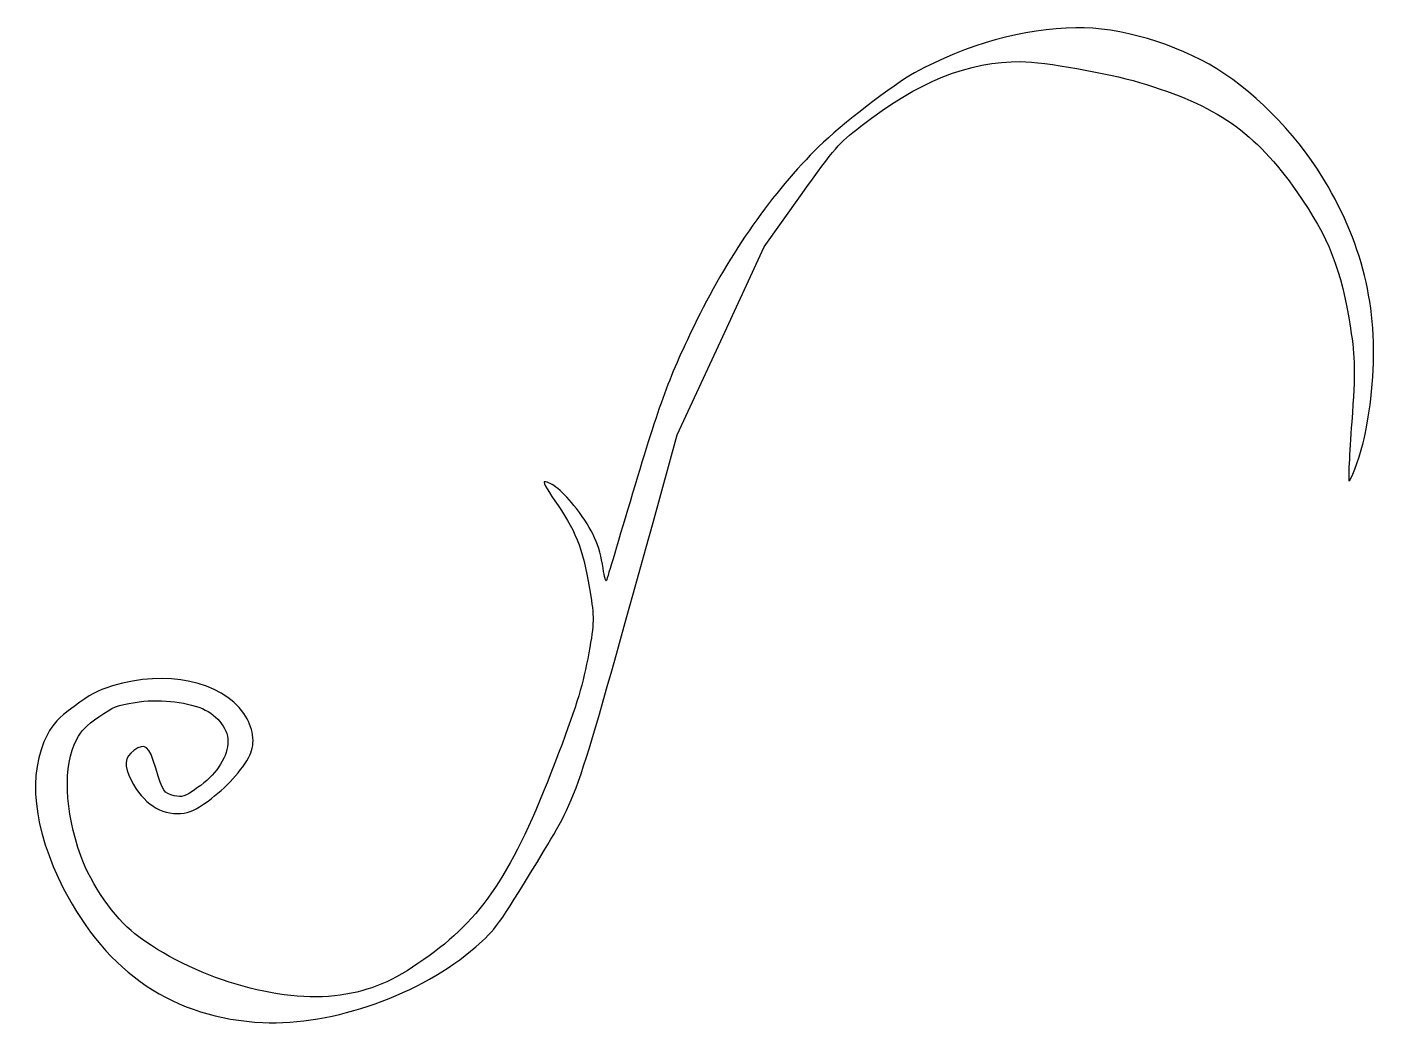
# Model space of a CAD drawing. Header units: centimetres. Extents: x -13.7 to 1, y -13.6 to -2.7.
import ezdxf

# ---------------------------------------------------------------- set-up
doc = ezdxf.new("R2010")
doc.units = ezdxf.units.CM
doc.header["$MEASUREMENT"] = 0
doc.layers.add('Layer 1', color=7, linetype='Continuous')

msp = doc.modelspace()

# ---------------------------------------------------------------- linework, layer by layer
at = {"layer": 'Layer 1'}
msp.add_open_spline([(-4.08619, -3.22016), (-3.52035, -2.91203), (-2.90355, -2.73963), (-2.33664, -2.73115), (-2.33664, -2.73115), (-1.86675, -2.72412), (-1.24797, -2.90495), (-0.81004, -3.17727), (-0.81004, -3.17727), (-0.34737, -3.46497), (0.10917, -3.94729), (0.39605, -4.45146), (0.39605, -4.45146), (0.8164, -5.19019), (0.9586, -5.89637), (0.85973, -6.75411), (0.85973, -6.75411), (0.84085, -6.91788), (0.80409, -7.13193), (0.77806, -7.22979), (0.77806, -7.22979), (0.72202, -7.44037), (0.64381, -7.64828), (0.62211, -7.64438), (0.62211, -7.64438), (0.61362, -7.64285), (0.62723, -7.35482), (0.65236, -7.00432), (0.65236, -7.00432), (0.69254, -6.44404), (0.69095, -6.32135), (0.63924, -5.98901), (0.63924, -5.98901), (0.5389, -5.3441), (0.40865, -5.01281), (0.05721, -4.50855), (0.05721, -4.50855), (-0.39141, -3.86486), (-0.81495, -3.57081), (-1.64737, -3.32511), (-1.64737, -3.32511), (-2.00528, -3.21947), (-2.67388, -3.102), (-2.93483, -3.09891), (-2.93483, -3.09891), (-3.49691, -3.09225), (-4.05044, -3.31562), (-4.66729, -3.79802), (-4.66729, -3.79802), (-4.92729, -4.00135), (-4.92964, -4.00407), (-5.32261, -4.55474), (-5.32261, -4.55474), (-5.32261, -4.55474), (-5.717, -5.10739), (-5.717, -5.10739), (-5.717, -5.10739), (-5.717, -5.10739), (-6.1877, -6.12573), (-6.1877, -6.12573), (-6.1877, -6.12573), (-6.1877, -6.12573), (-6.65841, -7.14407), (-6.65841, -7.14407), (-6.65841, -7.14407), (-6.65841, -7.14407), (-6.92175, -8.0939), (-6.92175, -8.0939), (-6.92175, -8.0939), (-7.78187, -11.1962), (-7.72566, -11.03138), (-8.17605, -11.77206), (-8.17605, -11.77206), (-8.59181, -12.45578), (-8.63078, -12.50974), (-8.84268, -12.69503), (-8.84268, -12.69503), (-9.43145, -13.20989), (-10.39532, -13.55219), (-11.1532, -13.51556), (-11.1532, -13.51556), (-12.11421, -13.46912), (-12.83771, -12.98253), (-13.31108, -12.06428), (-13.31108, -12.06428), (-13.64408, -11.41832), (-13.70792, -10.81127), (-13.48678, -10.39367), (-13.48678, -10.39367), (-13.42127, -10.26998), (-13.37997, -10.22635), (-13.19898, -10.0897), (-13.19898, -10.0897), (-13.01741, -9.9526), (-12.95859, -9.92122), (-12.78109, -9.86675), (-12.78109, -9.86675), (-12.20169, -9.68896), (-11.60203, -9.8143), (-11.35892, -10.164), (-11.35892, -10.164), (-11.25446, -10.31428), (-11.22938, -10.48714), (-11.29307, -10.61797), (-11.29307, -10.61797), (-11.36862, -10.77318), (-11.55436, -10.9766), (-11.74586, -11.11388), (-11.74586, -11.11388), (-11.88984, -11.21709), (-11.93835, -11.23906), (-12.0432, -11.24852), (-12.0432, -11.24852), (-12.25566, -11.26771), (-12.44901, -11.13829), (-12.57952, -10.88954), (-12.57952, -10.88954), (-12.66222, -10.73192), (-12.65357, -10.63795), (-12.54974, -10.56577), (-12.54974, -10.56577), (-12.42622, -10.47991), (-12.38766, -10.51101), (-12.31282, -10.7569), (-12.31282, -10.7569), (-12.23293, -11.01937), (-12.2285, -11.02598), (-12.11228, -11.05603), (-12.11228, -11.05603), (-12.02609, -11.0783), (-12.00657, -11.07161), (-11.85857, -10.96904), (-11.85857, -10.96904), (-11.67066, -10.8388), (-11.54585, -10.65834), (-11.53078, -10.49513), (-11.53078, -10.49513), (-11.51712, -10.34705), (-11.63397, -10.1857), (-11.80776, -10.11267), (-11.80776, -10.11267), (-11.99852, -10.03252), (-12.29224, -10.00519), (-12.5374, -10.04479), (-12.5374, -10.04479), (-12.731, -10.07606), (-12.77361, -10.09304), (-12.92847, -10.2007), (-12.92847, -10.2007), (-13.07072, -10.29958), (-13.11464, -10.34465), (-13.17041, -10.44893), (-13.17041, -10.44893), (-13.31921, -10.72714), (-13.30146, -11.22277), (-13.12535, -11.70706), (-13.12535, -11.70706), (-13.01063, -12.02254), (-12.76273, -12.38018), (-12.53826, -12.55405), (-12.53826, -12.55405), (-11.92853, -13.02632), (-10.96161, -13.31543), (-10.31476, -13.21887), (-10.31476, -13.21887), (-9.9753, -13.16819), (-9.75024, -13.0726), (-9.40671, -12.83319), (-9.40671, -12.83319), (-8.77419, -12.39238), (-8.44275, -11.89496), (-7.98573, -10.70054), (-7.98573, -10.70054), (-7.76016, -10.11102), (-7.692, -9.89455), (-7.63009, -9.57109), (-7.63009, -9.57109), (-7.56163, -9.21339), (-7.558, -9.1416), (-7.59592, -8.89431), (-7.59592, -8.89431), (-7.66777, -8.42569), (-7.74664, -8.20746), (-7.95134, -7.91088), (-7.95134, -7.91088), (-8.04795, -7.77091), (-8.11568, -7.65579), (-8.10185, -7.65504), (-8.10185, -7.65504), (-8.02519, -7.6509), (-7.89722, -7.75705), (-7.75301, -7.9444), (-7.75301, -7.9444), (-7.57254, -8.17885), (-7.50051, -8.34005), (-7.464, -8.59121), (-7.464, -8.59121), (-7.45009, -8.68682), (-7.43275, -8.74586), (-7.42546, -8.72241), (-7.42546, -8.72241), (-7.41817, -8.69896), (-7.29147, -8.27404), (-7.14392, -7.77813), (-7.14392, -7.77813), (-6.85062, -6.79239), (-6.7463, -6.51171), (-6.44552, -5.89907), (-6.44552, -5.89907), (-6.08781, -5.17046), (-5.62694, -4.5151), (-5.12263, -4.01791), (-5.12263, -4.01791), (-4.89277, -3.7913), (-4.30688, -3.34034), (-4.08619, -3.22016)], degree=3, knots=[0, 0, 0, 0, 0.01818182, 0.01818182, 0.01818182, 0.01818182, 0.03636364, 0.03636364, 0.03636364, 0.03636364, 0.05454545, 0.05454545, 0.05454545, 0.05454545, 0.07272727, 0.07272727, 0.07272727, 0.07272727, 0.09090909, 0.09090909, 0.09090909, 0.09090909, 0.10909091, 0.10909091, 0.10909091, 0.10909091, 0.12727273, 0.12727273, 0.12727273, 0.12727273, 0.14545455, 0.14545455, 0.14545455, 0.14545455, 0.16363636, 0.16363636, 0.16363636, 0.16363636, 0.18181818, 0.18181818, 0.18181818, 0.18181818, 0.2, 0.2, 0.2, 0.2, 0.21818182, 0.21818182, 0.21818182, 0.21818182, 0.23636364, 0.23636364, 0.23636364, 0.23636364, 0.25454545, 0.25454545, 0.25454545, 0.25454545, 0.27272727, 0.27272727, 0.27272727, 0.27272727, 0.29090909, 0.29090909, 0.29090909, 0.29090909, 0.30909091, 0.30909091, 0.30909091, 0.30909091, 0.32727273, 0.32727273, 0.32727273, 0.32727273, 0.34545455, 0.34545455, 0.34545455, 0.34545455, 0.36363636, 0.36363636, 0.36363636, 0.36363636, 0.38181818, 0.38181818, 0.38181818, 0.38181818, 0.4, 0.4, 0.4, 0.4, 0.41818182, 0.41818182, 0.41818182, 0.41818182, 0.43636364, 0.43636364, 0.43636364, 0.43636364, 0.45454545, 0.45454545, 0.45454545, 0.45454545, 0.47272727, 0.47272727, 0.47272727, 0.47272727, 0.49090909, 0.49090909, 0.49090909, 0.49090909, 0.50909091, 0.50909091, 0.50909091, 0.50909091, 0.52727273, 0.52727273, 0.52727273, 0.52727273, 0.54545455, 0.54545455, 0.54545455, 0.54545455, 0.56363636, 0.56363636, 0.56363636, 0.56363636, 0.58181818, 0.58181818, 0.58181818, 0.58181818, 0.6, 0.6, 0.6, 0.6, 0.61818182, 0.61818182, 0.61818182, 0.61818182, 0.63636364, 0.63636364, 0.63636364, 0.63636364, 0.65454545, 0.65454545, 0.65454545, 0.65454545, 0.67272727, 0.67272727, 0.67272727, 0.67272727, 0.69090909, 0.69090909, 0.69090909, 0.69090909, 0.70909091, 0.70909091, 0.70909091, 0.70909091, 0.72727273, 0.72727273, 0.72727273, 0.72727273, 0.74545455, 0.74545455, 0.74545455, 0.74545455, 0.76363636, 0.76363636, 0.76363636, 0.76363636, 0.78181818, 0.78181818, 0.78181818, 0.78181818, 0.8, 0.8, 0.8, 0.8, 0.81818182, 0.81818182, 0.81818182, 0.81818182, 0.83636364, 0.83636364, 0.83636364, 0.83636364, 0.85454545, 0.85454545, 0.85454545, 0.85454545, 0.87272727, 0.87272727, 0.87272727, 0.87272727, 0.89090909, 0.89090909, 0.89090909, 0.89090909, 0.90909091, 0.90909091, 0.90909091, 0.90909091, 0.92727273, 0.92727273, 0.92727273, 0.92727273, 0.94545455, 0.94545455, 0.94545455, 0.94545455, 0.96363636, 0.96363636, 0.96363636, 0.96363636, 1, 1, 1, 1], dxfattribs=at)

doc.saveas('drawing.dxf')
